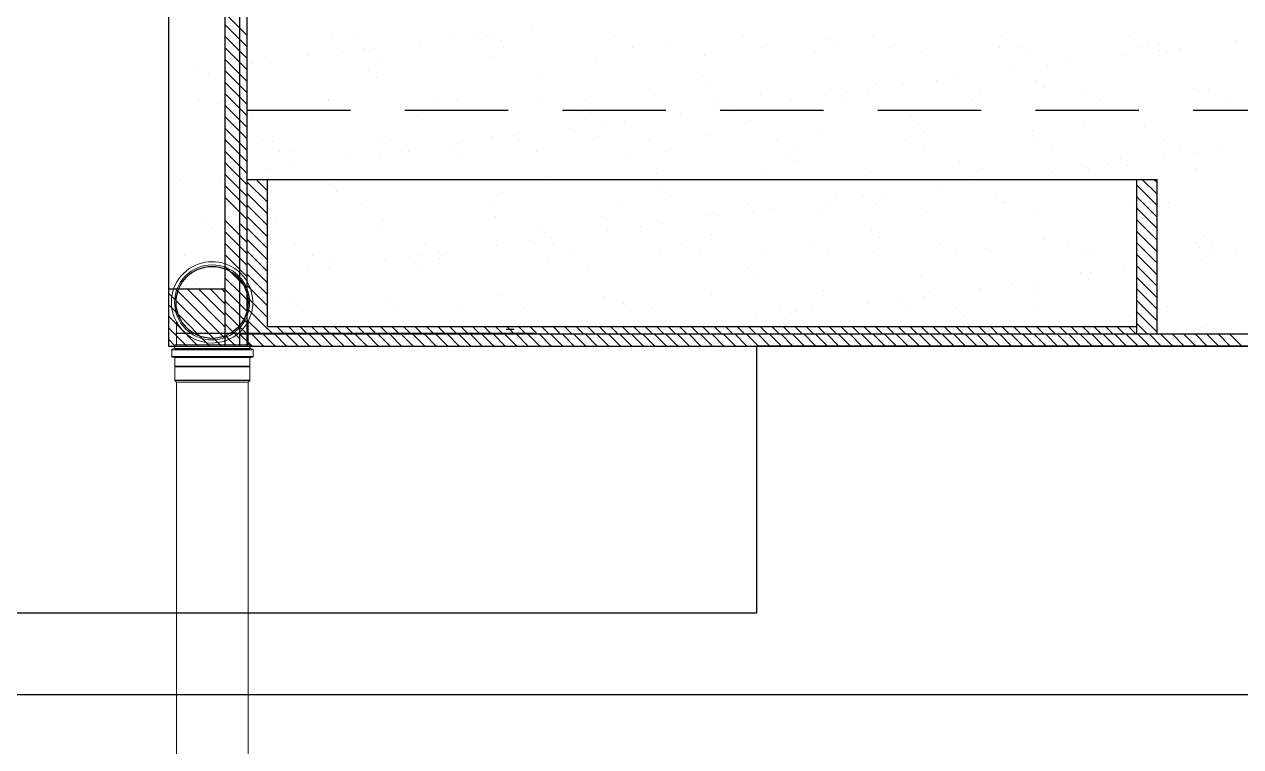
# Model space of a CAD drawing. Header units: millimetres. Extents: x 1573 to 2177, y 1587 to 1932.
# Drawn here: x 1895.677 to 1897.918, y 1898.021 to 1899.352 of the extents above; entities that cross this region are included whole.
import ezdxf

# ---------------------------------------------------------------- set-up
doc = ezdxf.new("R2010")
doc.units = ezdxf.units.MM
doc.header["$LTSCALE"] = 0.03
doc.linetypes.add('HIDDEN', pattern=[9.525, 6.35, -3.175])
doc.layers.add('-HIDRO', color=8, linetype='Continuous')
doc.layers.add('Tinterno', color=9, linetype='Continuous')
doc.layers.add('TigreCad', color=2, linetype='Continuous', lineweight=13)

# ---------------------------------------------------------------- blocks, each defined once
blk = doc.blocks.new('j9n100s')
at = {"layer": 'TigreCad'}
for p, q in [((27.3, 50.8), (60, 50.8)), ((27.3, -50.8), (60, -50.8))]:
    blk.add_line(p, q, dxfattribs=at)
blk.add_circle((0, 0), 53.2, dxfattribs=at)
for start, end in [(61.785, 298.215), (298.215, 61.785)]:
    blk.add_arc((0, 0), 57.7, start, end, dxfattribs=at)
at = {"layer": 'Tinterno'}
blk.add_line((60, -50.8), (60, 50.8), dxfattribs=at)
blk.add_circle((0, 0), 51, dxfattribs=at)
blk = doc.blocks.new('11031030p')
at = {"layer": 'TigreCad'}
for p, q in [((0, -53.3), (0, 53.2)), ((0, 53.2), (4.4, 53.2)), ((6.2, 56.9), (5.4, 54)), ((7.2, 57.6), (16.6, 57.6)), ((7.2, -56.7), (7.2, 56.6)), ((16.6, -56.7), (16.6, 56.6)), ((17.6, 56.7), (17.8, 54.2)), ((18.8, 53.2), (30.9, 53.2)), ((30.9, 53.2), (31.2, 53)), ((50.9, 53), (31.2, 53)), ((50.9, 53), (53.1, 50.8)), ((53.1, -50.8), (53.1, 50.8)), ((50.9, -53), (53.1, -50.8)), ((0, -53.3), (4.4, -53.3)), ((6.2, -56.9), (5.4, -54)), ((7.2, -57.7), (16.6, -57.7)), ((17.6, -56.7), (17.8, -54.2)), ((18.8, -53.3), (30.9, -53.3)), ((30.9, -53.3), (31.2, -53)), ((31.2, -53), (50.9, -53))]:
    blk.add_line(p, q, dxfattribs=at)
for centre, start, end in [((4.4, 54.2), 270, 345), ((7.2, 56.6), 90, 165), ((16.6, 56.6), 5, 90), ((18.8, 54.2), 185, 270), ((4.4, -54.2), 15, 90), ((7.2, -56.7), 195, 270), ((16.6, -56.7), 270, 355), ((18.8, -54.2), 90, 175)]:
    blk.add_arc(centre, 1, start, end, dxfattribs=at)
at = {"layer": 'Tinterno'}
for p, q in [((5.2, -53.3), (5.2, 53.2)), ((17.9, -53.3), (17.9, 53.2)), ((30.9, 53.2), (30.9, -53.3)), ((31.2, 53), (31.2, -53)), ((50.9, 53), (50.9, -53))]:
    blk.add_line(p, q, dxfattribs=at)

msp = doc.modelspace()

# ---------------------------------------------------------------- linework, layer by layer
at = {"layer": '-HIDRO'}
for p, q in [((1896.0471, 1898.7587), (1896.0471, 1902.3576)), ((1896.0741, 1898.7587), (1896.0741, 1902.3576)), ((1896.0876, 1898.7587), (1896.0876, 1902.3576)), ((1895.9422, 1900.1428), (1895.9422, 1898.7587)), ((1896.0741, 1899.345), (1896.0471, 1899.372)), ((1896.0741, 1899.3238), (1896.0471, 1899.3508)), ((1896.0876, 1899.3315), (1896.0741, 1899.345)), ((1896.6107, 1899.3477), (1896.6107, 1899.3477)), ((1896.0741, 1899.3026), (1896.0471, 1899.3296)), ((1896.0533, 1899.3279), (1896.0533, 1899.3279)), ((1896.0876, 1899.3103), (1896.0741, 1899.3238)), ((1896.2455, 1899.3275), (1896.2455, 1899.3275)), ((1896.2906, 1899.3283), (1896.2906, 1899.3283)), ((1896.4675, 1899.3288), (1896.4675, 1899.3288)), ((1896.5072, 1899.334), (1896.5072, 1899.334)), ((1896.5278, 1899.3287), (1896.5278, 1899.3287)), ((1896.5407, 1899.3336), (1896.5407, 1899.3336)), ((1896.765, 1899.3292), (1896.765, 1899.3292)), ((1897.0022, 1899.3296), (1897.0022, 1899.3296)), ((1897.1549, 1899.3242), (1897.1549, 1899.3242)), ((1897.2394, 1899.33), (1897.2394, 1899.33)), ((1897.4767, 1899.3305), (1897.4767, 1899.3305)), ((1897.7139, 1899.3309), (1897.7139, 1899.3309)), ((1896.0741, 1899.2814), (1896.0471, 1899.3084)), ((1896.0876, 1899.2891), (1896.0741, 1899.3026)), ((1896.0855, 1899.3074), (1896.0855, 1899.3074)), ((1896.2625, 1899.3018), (1896.2625, 1899.3018)), ((1896.3021, 1899.307), (1896.3021, 1899.307)), ((1896.3227, 1899.3078), (1896.3227, 1899.3078)), ((1896.4056, 1899.3207), (1896.4056, 1899.3207)), ((1896.5548, 1899.3207), (1896.5548, 1899.3207)), ((1896.5599, 1899.3083), (1896.5599, 1899.3083)), ((1896.7971, 1899.3087), (1896.7971, 1899.3087)), ((1896.8596, 1899.3181), (1896.8596, 1899.3181)), ((1897.0343, 1899.3091), (1897.0343, 1899.3091)), ((1897.1353, 1899.301), (1897.1353, 1899.301)), ((1897.1689, 1899.3114), (1897.1689, 1899.3114)), ((1897.2716, 1899.3096), (1897.2716, 1899.3096)), ((1897.4737, 1899.3087), (1897.4737, 1899.3087)), ((1897.5088, 1899.31), (1897.5088, 1899.31)), ((1897.5295, 1899.3026), (1897.5295, 1899.3026)), ((1897.7353, 1899.31), (1897.7353, 1899.31)), ((1897.746, 1899.3104), (1897.746, 1899.3104)), ((1897.7681, 1899.3028), (1897.7681, 1899.3028)), ((1897.769, 1899.3149), (1897.769, 1899.3149)), ((1897.783, 1899.302), (1897.783, 1899.302)), ((1897.8077, 1899.308), (1897.8077, 1899.308)), ((1897.9112, 1899.3216), (1897.9112, 1899.3216)), ((1896.0741, 1899.2602), (1896.0471, 1899.2872)), ((1896.0876, 1899.2679), (1896.0741, 1899.2814)), ((1896.0971, 1899.28), (1896.0971, 1899.28)), ((1896.1301, 1899.282), (1896.1301, 1899.282)), ((1896.2006, 1899.2937), (1896.2006, 1899.2937)), ((1896.3295, 1899.2845), (1896.3295, 1899.2845)), ((1896.5353, 1899.2919), (1896.5353, 1899.2919)), ((1896.7301, 1899.291), (1896.7301, 1899.291)), ((1896.9295, 1899.2935), (1896.9295, 1899.2935)), ((1897.3301, 1899.3), (1897.3301, 1899.3)), ((1897.6027, 1899.281), (1897.6027, 1899.281)), ((1897.7061, 1899.2946), (1897.7061, 1899.2946)), ((1895.9955, 1899.2667), (1895.9955, 1899.2667)), ((1896.0165, 1899.2606), (1896.0165, 1899.2606)), ((1896.0741, 1899.239), (1896.0471, 1899.266)), ((1896.0574, 1899.2748), (1896.0574, 1899.2748)), ((1896.0876, 1899.2467), (1896.0741, 1899.2602)), ((1896.3117, 1899.2667), (1896.3117, 1899.2667)), ((1896.9259, 1899.2574), (1896.9259, 1899.2574)), ((1897.5011, 1899.2677), (1897.5011, 1899.2677)), ((1897.563, 1899.2758), (1897.563, 1899.2758)), ((1896.0741, 1899.2178), (1896.0471, 1899.2448)), ((1896.0876, 1899.2255), (1896.0741, 1899.239)), ((1896.3258, 1899.2539), (1896.3258, 1899.2539)), ((1896.6306, 1899.2512), (1896.6306, 1899.2512)), ((1896.9399, 1899.2445), (1896.9399, 1899.2445)), ((1897.2447, 1899.2419), (1897.2447, 1899.2419)), ((1897.296, 1899.2407), (1897.296, 1899.2407)), ((1897.358, 1899.2488), (1897.358, 1899.2488)), ((1897.3976, 1899.254), (1897.3976, 1899.254)), ((1897.54, 1899.248), (1897.54, 1899.248)), ((1897.554, 1899.2352), (1897.554, 1899.2352)), ((1897.8319, 1899.2337), (1897.8319, 1899.2337)), ((1895.9992, 1899.2108), (1895.9992, 1899.2108)), ((1896.0741, 1899.1966), (1896.0471, 1899.2236)), ((1896.0876, 1899.2043), (1896.0741, 1899.2178)), ((1896.2364, 1899.2112), (1896.2364, 1899.2112)), ((1896.2377, 1899.214), (1896.2377, 1899.214)), ((1896.4325, 1899.2131), (1896.4325, 1899.2131)), ((1896.4737, 1899.2117), (1896.4737, 1899.2117)), ((1896.6319, 1899.2156), (1896.6319, 1899.2156)), ((1896.7109, 1899.2121), (1896.7109, 1899.2121)), ((1896.8377, 1899.2231), (1896.8377, 1899.2231)), ((1896.9481, 1899.2125), (1896.9481, 1899.2125)), ((1897.0325, 1899.2221), (1897.0325, 1899.2221)), ((1897.091, 1899.2137), (1897.091, 1899.2137)), ((1897.1529, 1899.2218), (1897.1529, 1899.2218)), ((1897.1853, 1899.2129), (1897.1853, 1899.2129)), ((1897.1926, 1899.227), (1897.1926, 1899.227)), ((1897.2319, 1899.2247), (1897.2319, 1899.2247)), ((1897.4226, 1899.2134), (1897.4226, 1899.2134)), ((1897.4377, 1899.2321), (1897.4377, 1899.2321)), ((1897.6325, 1899.2311), (1897.6325, 1899.2311)), ((1897.6598, 1899.2138), (1897.6598, 1899.2138)), ((1897.8588, 1899.2325), (1897.8588, 1899.2325)), ((1897.897, 1899.2142), (1897.897, 1899.2142)), ((1896.0319, 1899.2066), (1896.0319, 1899.2066)), ((1896.0741, 1899.1754), (1896.0471, 1899.2024)), ((1896.0876, 1899.1831), (1896.0741, 1899.1966)), ((1896.0827, 1899.1999), (1896.0827, 1899.1999)), ((1896.6969, 1899.1905), (1896.6969, 1899.1905)), ((1896.9479, 1899.1948), (1896.9479, 1899.1948)), ((1896.9875, 1899.2), (1896.9875, 1899.2)), ((1896.0741, 1899.1542), (1896.0471, 1899.1812)), ((1896.0876, 1899.1619), (1896.0741, 1899.1754)), ((1896.0968, 1899.187), (1896.0968, 1899.187)), ((1896.4016, 1899.1844), (1896.4016, 1899.1844)), ((1896.7109, 1899.1776), (1896.7109, 1899.1776)), ((1896.7428, 1899.1678), (1896.7428, 1899.1678)), ((1896.7825, 1899.173), (1896.7825, 1899.173)), ((1896.8859, 1899.1867), (1896.8859, 1899.1867)), ((1897.0157, 1899.175), (1897.0157, 1899.175)), ((1897.311, 1899.1812), (1897.311, 1899.1812)), ((1897.325, 1899.1683), (1897.325, 1899.1683)), ((1896.0741, 1899.133), (1896.0471, 1899.16)), ((1896.0876, 1899.1407), (1896.0741, 1899.1542)), ((1896.5401, 1899.1452), (1896.5401, 1899.1452)), ((1896.5774, 1899.1461), (1896.5774, 1899.1461)), ((1896.6809, 1899.1597), (1896.6809, 1899.1597)), ((1896.7349, 1899.1442), (1896.7349, 1899.1442)), ((1896.9343, 1899.1468), (1896.9343, 1899.1468)), ((1897.1401, 1899.1542), (1897.1401, 1899.1542)), ((1897.3349, 1899.1532), (1897.3349, 1899.1532)), ((1897.5343, 1899.1558), (1897.5343, 1899.1558)), ((1897.6298, 1899.1657), (1897.6298, 1899.1657)), ((1897.7401, 1899.1632), (1897.7401, 1899.1632)), ((1896.0741, 1899.1118), (1896.0471, 1899.1388)), ((1896.0876, 1899.1195), (1896.0741, 1899.133)), ((1896.1149, 1899.1371), (1896.1149, 1899.1371)), ((1896.1349, 1899.1352), (1896.1349, 1899.1352)), ((1896.3343, 1899.1377), (1896.3343, 1899.1377)), ((1896.3521, 1899.1376), (1896.3521, 1899.1376)), ((1896.4679, 1899.1237), (1896.4679, 1899.1237)), ((1896.4758, 1899.1327), (1896.4758, 1899.1327)), ((1896.5378, 1899.1408), (1896.5378, 1899.1408)), ((1896.5893, 1899.138), (1896.5893, 1899.138)), ((1896.8265, 1899.1384), (1896.8265, 1899.1384)), ((1897.0637, 1899.1388), (1897.0637, 1899.1388)), ((1897.301, 1899.1393), (1897.301, 1899.1393)), ((1897.5382, 1899.1397), (1897.5382, 1899.1397)), ((1897.7754, 1899.1401), (1897.7754, 1899.1401)), ((1896.0741, 1899.0906), (1896.0471, 1899.1176)), ((1896.0876, 1899.0983), (1896.0741, 1899.1118)), ((1896.147, 1899.1167), (1896.147, 1899.1167)), ((1896.1726, 1899.1175), (1896.1726, 1899.1175)), ((1896.2708, 1899.1057), (1896.2708, 1899.1057)), ((1896.3327, 1899.1138), (1896.3327, 1899.1138)), ((1896.3724, 1899.1191), (1896.3724, 1899.1191)), ((1896.3842, 1899.1171), (1896.3842, 1899.1171)), ((1896.4819, 1899.1108), (1896.4819, 1899.1108)), ((1896.6214, 1899.1175), (1896.6214, 1899.1175)), ((1896.7867, 1899.1082), (1896.7867, 1899.1082)), ((1896.8586, 1899.118), (1896.8586, 1899.118)), ((1897.082, 1899.1143), (1897.082, 1899.1143)), ((1897.0959, 1899.1184), (1897.0959, 1899.1184)), ((1897.096, 1899.1014), (1897.096, 1899.1014)), ((1897.3331, 1899.1188), (1897.3331, 1899.1188)), ((1897.4008, 1899.0988), (1897.4008, 1899.0988)), ((1897.5703, 1899.1192), (1897.5703, 1899.1192)), ((1897.6961, 1899.1049), (1897.6961, 1899.1049)), ((1897.7764, 1899.1067), (1897.7764, 1899.1067)), ((1897.8075, 1899.1197), (1897.8075, 1899.1197)), ((1897.8383, 1899.1148), (1897.8383, 1899.1148)), ((1897.8779, 1899.12), (1897.8779, 1899.12)), ((1896.0741, 1899.0694), (1896.0471, 1899.0963)), ((1896.0657, 1899.0787), (1896.0657, 1899.0787)), ((1896.0876, 1899.0771), (1896.0741, 1899.0906)), ((1896.1277, 1899.0868), (1896.1277, 1899.0868)), ((1896.1673, 1899.0921), (1896.1673, 1899.0921)), ((1896.8425, 1899.0763), (1896.8425, 1899.0763)), ((1897.2367, 1899.0779), (1897.2367, 1899.0779)), ((1897.4425, 1899.0853), (1897.4425, 1899.0853)), ((1897.5713, 1899.0797), (1897.5713, 1899.0797)), ((1897.6332, 1899.0878), (1897.6332, 1899.0878)), ((1897.6373, 1899.0844), (1897.6373, 1899.0844)), ((1897.6729, 1899.093), (1897.6729, 1899.093)), ((1897.7102, 1899.0921), (1897.7102, 1899.0921)), ((1897.8367, 1899.0869), (1897.8367, 1899.0869)), ((1895.9623, 1899.0651), (1895.9623, 1899.0651)), ((1896.0367, 1899.0598), (1896.0367, 1899.0598)), ((1896.0741, 1899.0481), (1896.0471, 1899.0751)), ((1896.0741, 1899.0269), (1896.0471, 1899.0539)), ((1896.0876, 1899.0559), (1896.0741, 1899.0694)), ((1896.0876, 1899.0661), (1897.7641, 1899.0661)), ((1896.1251, 1899.0238), (1896.0876, 1899.0612)), ((1896.1251, 1899.045), (1896.1039, 1899.0661)), ((1896.1251, 1898.7947), (1896.1251, 1899.0661)), ((1896.2389, 1899.0568), (1896.2389, 1899.0568)), ((1896.2425, 1899.0673), (1896.2425, 1899.0673)), ((1896.4373, 1899.0663), (1896.4373, 1899.0663)), ((1896.6367, 1899.0689), (1896.6367, 1899.0689)), ((1897.0373, 1899.0753), (1897.0373, 1899.0753)), ((1897.4282, 1899.0608), (1897.4282, 1899.0608)), ((1897.4678, 1899.066), (1897.4678, 1899.066)), ((1897.7266, 1898.7812), (1897.7266, 1899.0661)), ((1897.7641, 1899.0177), (1897.7266, 1899.0552)), ((1897.7641, 1899.0389), (1897.7368, 1899.0661)), ((1897.7641, 1899.0601), (1897.758, 1899.0661)), ((1897.7641, 1898.7812), (1897.7641, 1899.0661)), ((1895.9436, 1899.0507), (1895.9436, 1899.0507)), ((1896.0741, 1899.0057), (1896.0471, 1899.0327)), ((1896.0876, 1899.0347), (1896.0741, 1899.0481)), ((1896.1251, 1899.0025), (1896.0876, 1899.04)), ((1896.2529, 1899.0439), (1896.2529, 1899.0439)), ((1896.5577, 1899.0413), (1896.5577, 1899.0413)), ((1896.853, 1899.0474), (1896.853, 1899.0474)), ((1896.867, 1899.0346), (1896.867, 1899.0346)), ((1897.1719, 1899.032), (1897.1719, 1899.032)), ((1897.2231, 1899.0338), (1897.2231, 1899.0338)), ((1897.2628, 1899.0391), (1897.2628, 1899.0391)), ((1897.3663, 1899.0527), (1897.3663, 1899.0527)), ((1897.4671, 1899.0381), (1897.4671, 1899.0381)), ((1897.7641, 1898.9965), (1897.7266, 1899.034)), ((1896.0607, 1899.02), (1896.0607, 1899.02)), ((1896.0876, 1899.0134), (1896.0741, 1899.0269)), ((1896.1251, 1898.9813), (1896.0876, 1899.0188)), ((1896.298, 1899.0205), (1896.298, 1899.0205)), ((1896.5352, 1899.0209), (1896.5352, 1899.0209)), ((1896.7724, 1899.0213), (1896.7724, 1899.0213)), ((1897.0096, 1899.0218), (1897.0096, 1899.0218)), ((1897.0577, 1899.0121), (1897.0577, 1899.0121)), ((1897.1612, 1899.0257), (1897.1612, 1899.0257)), ((1897.2468, 1899.0222), (1897.2468, 1899.0222)), ((1897.4812, 1899.0252), (1897.4812, 1899.0252)), ((1897.4841, 1899.0226), (1897.4841, 1899.0226)), ((1897.5391, 1899.009), (1897.5391, 1899.009)), ((1897.7213, 1899.0231), (1897.7213, 1899.0231)), ((1897.7641, 1898.9753), (1897.7266, 1899.0127)), ((1897.7449, 1899.0164), (1897.7449, 1899.0164)), ((1897.786, 1899.0226), (1897.786, 1899.0226)), ((1895.9449, 1898.9894), (1895.9449, 1898.9894)), ((1896.0099, 1898.9899), (1896.0099, 1898.9899)), ((1896.0741, 1898.9633), (1896.0471, 1898.9903)), ((1896.0876, 1898.9922), (1896.0741, 1899.0057)), ((1896.1251, 1898.9601), (1896.0876, 1898.9976)), ((1896.1397, 1898.9884), (1896.1397, 1898.9884)), ((1896.3391, 1898.991), (1896.3391, 1898.991)), ((1896.5449, 1898.9984), (1896.5449, 1898.9984)), ((1896.7397, 1898.9974), (1896.7397, 1898.9974)), ((1896.9391, 1899), (1896.9391, 1899)), ((1896.9562, 1898.9987), (1896.9562, 1898.9987)), ((1897.0181, 1899.0068), (1897.0181, 1899.0068)), ((1897.1449, 1899.0074), (1897.1449, 1899.0074)), ((1897.3397, 1899.0065), (1897.3397, 1899.0065)), ((1897.7641, 1898.9541), (1897.7266, 1898.9915)), ((1896.0239, 1898.9771), (1896.0239, 1898.9771)), ((1896.0741, 1898.9421), (1896.0471, 1898.9691)), ((1896.0876, 1898.971), (1896.0741, 1898.9845)), ((1896.1251, 1898.9389), (1896.0876, 1898.9764)), ((1896.3287, 1898.9745), (1896.3287, 1898.9745)), ((1896.624, 1898.9806), (1896.624, 1898.9806)), ((1896.638, 1898.9677), (1896.638, 1898.9677)), ((1896.7511, 1898.9717), (1896.7511, 1898.9717)), ((1896.813, 1898.9798), (1896.813, 1898.9798)), ((1896.8527, 1898.9851), (1896.8527, 1898.9851)), ((1896.9429, 1898.9651), (1896.9429, 1898.9651)), ((1897.2381, 1898.9712), (1897.2381, 1898.9712)), ((1897.7641, 1898.9328), (1897.7266, 1898.9703)), ((1896.0741, 1898.9209), (1896.0471, 1898.9479)), ((1896.0876, 1898.9498), (1896.0741, 1898.9633)), ((1896.0876, 1898.9286), (1896.0741, 1898.9421)), ((1896.1251, 1898.9177), (1896.0876, 1898.9552)), ((1896.1764, 1898.9464), (1896.1764, 1898.9464)), ((1896.4136, 1898.9468), (1896.4136, 1898.9468)), ((1896.5461, 1898.9447), (1896.5461, 1898.9447)), ((1896.608, 1898.9528), (1896.608, 1898.9528)), ((1896.6477, 1898.9581), (1896.6477, 1898.9581)), ((1896.6508, 1898.9472), (1896.6508, 1898.9472)), ((1896.888, 1898.9477), (1896.888, 1898.9477)), ((1897.1253, 1898.9481), (1897.1253, 1898.9481)), ((1897.2522, 1898.9584), (1897.2522, 1898.9584)), ((1897.3625, 1898.9485), (1897.3625, 1898.9485)), ((1897.557, 1898.9557), (1897.557, 1898.9557)), ((1897.5997, 1898.949), (1897.5997, 1898.949)), ((1897.7641, 1898.9116), (1897.7266, 1898.9491)), ((1897.8369, 1898.9494), (1897.8369, 1898.9494)), ((1897.8522, 1898.9619), (1897.8522, 1898.9619)), ((1897.8663, 1898.949), (1897.8663, 1898.949)), ((1895.9713, 1898.9255), (1895.9713, 1898.9255)), ((1896.0741, 1898.8997), (1896.0471, 1898.9267)), ((1896.0876, 1898.9074), (1896.0741, 1898.9209)), ((1896.1251, 1898.8965), (1896.0876, 1898.934)), ((1896.2085, 1898.9259), (1896.2085, 1898.9259)), ((1896.2473, 1898.9205), (1896.2473, 1898.9205)), ((1896.403, 1898.9259), (1896.403, 1898.9259)), ((1896.4421, 1898.9195), (1896.4421, 1898.9195)), ((1896.4426, 1898.9311), (1896.4426, 1898.9311)), ((1896.4457, 1898.9263), (1896.4457, 1898.9263)), ((1896.6415, 1898.9221), (1896.6415, 1898.9221)), ((1896.6829, 1898.9268), (1896.6829, 1898.9268)), ((1896.8473, 1898.9295), (1896.8473, 1898.9295)), ((1896.9202, 1898.9272), (1896.9202, 1898.9272)), ((1897.0421, 1898.9286), (1897.0421, 1898.9286)), ((1897.1574, 1898.9276), (1897.1574, 1898.9276)), ((1897.2415, 1898.9311), (1897.2415, 1898.9311)), ((1897.3946, 1898.9281), (1897.3946, 1898.9281)), ((1897.4473, 1898.9385), (1897.4473, 1898.9385)), ((1897.6318, 1898.9285), (1897.6318, 1898.9285)), ((1897.6421, 1898.9376), (1897.6421, 1898.9376)), ((1897.7641, 1898.8904), (1897.7266, 1898.9279)), ((1897.8415, 1898.9401), (1897.8415, 1898.9401)), ((1897.8691, 1898.9289), (1897.8691, 1898.9289)), ((1897.9085, 1898.9268), (1897.9085, 1898.9268)), ((1896.0415, 1898.9131), (1896.0415, 1898.9131)), ((1896.0741, 1898.8785), (1896.0471, 1898.9055)), ((1896.0876, 1898.8862), (1896.0741, 1898.8997)), ((1896.1251, 1898.8753), (1896.0876, 1898.9128)), ((1896.0997, 1898.9076), (1896.0997, 1898.9076)), ((1896.1979, 1898.8989), (1896.1979, 1898.8989)), ((1896.2376, 1898.9041), (1896.2376, 1898.9041)), ((1896.341, 1898.9177), (1896.341, 1898.9177)), ((1896.395, 1898.9137), (1896.395, 1898.9137)), ((1896.409, 1898.9009), (1896.409, 1898.9009)), ((1896.7139, 1898.8982), (1896.7139, 1898.8982)), ((1897.0091, 1898.9044), (1897.0091, 1898.9044)), ((1897.7035, 1898.8998), (1897.7035, 1898.8998)), ((1897.7641, 1898.8692), (1897.7266, 1898.9067)), ((1897.7431, 1898.9051), (1897.7431, 1898.9051)), ((1897.8466, 1898.9187), (1897.8466, 1898.9187)), ((1896.0325, 1898.8771), (1896.0325, 1898.8771)), ((1896.0741, 1898.8573), (1896.0471, 1898.8843)), ((1896.0876, 1898.865), (1896.0741, 1898.8785)), ((1896.1251, 1898.8541), (1896.0876, 1898.8916)), ((1896.136, 1898.8907), (1896.136, 1898.8907)), ((1897.0232, 1898.8915), (1897.0232, 1898.8915)), ((1897.328, 1898.8889), (1897.328, 1898.8889)), ((1897.5381, 1898.8781), (1897.5381, 1898.8781)), ((1897.6233, 1898.895), (1897.6233, 1898.895)), ((1897.6373, 1898.8822), (1897.6373, 1898.8822)), ((1897.6415, 1898.8917), (1897.6415, 1898.8917)), ((1897.7641, 1898.848), (1897.7266, 1898.8855)), ((1896.0471, 1898.8637), (1895.9422, 1898.8637)), ((1895.9929, 1898.8719), (1895.9929, 1898.8719)), ((1896.0741, 1898.8361), (1896.0471, 1898.8631)), ((1896.0876, 1898.8438), (1896.0741, 1898.8573)), ((1896.1251, 1898.8329), (1896.0876, 1898.8704)), ((1896.9439, 1898.8532), (1896.9439, 1898.8532)), ((1897.1497, 1898.8606), (1897.1497, 1898.8606)), ((1897.3445, 1898.8597), (1897.3445, 1898.8597)), ((1897.4365, 1898.8647), (1897.4365, 1898.8647)), ((1897.4984, 1898.8728), (1897.4984, 1898.8728)), ((1897.5439, 1898.8622), (1897.5439, 1898.8622)), ((1897.7641, 1898.8268), (1897.7266, 1898.8643)), ((1897.7497, 1898.8696), (1897.7497, 1898.8696)), ((1895.9497, 1898.8426), (1895.9497, 1898.8426)), ((1896.0741, 1898.8149), (1896.0471, 1898.8419)), ((1896.0876, 1898.8226), (1896.0741, 1898.8361)), ((1896.1251, 1898.8117), (1896.0876, 1898.8492)), ((1896.1445, 1898.8416), (1896.1445, 1898.8416)), ((1896.166, 1898.8469), (1896.166, 1898.8469)), ((1896.1801, 1898.834), (1896.1801, 1898.834)), ((1896.3439, 1898.8442), (1896.3439, 1898.8442)), ((1896.3595, 1898.8297), (1896.3595, 1898.8297)), ((1896.4849, 1898.8314), (1896.4849, 1898.8314)), ((1896.5497, 1898.8516), (1896.5497, 1898.8516)), ((1896.5967, 1898.8302), (1896.5967, 1898.8302)), ((1896.7445, 1898.8507), (1896.7445, 1898.8507)), ((1896.7801, 1898.8375), (1896.7801, 1898.8375)), ((1896.8339, 1898.8306), (1896.8339, 1898.8306)), ((1897.0711, 1898.831), (1897.0711, 1898.831)), ((1897.2314, 1898.8377), (1897.2314, 1898.8377)), ((1897.2934, 1898.8458), (1897.2934, 1898.8458)), ((1897.3084, 1898.8314), (1897.3084, 1898.8314)), ((1897.333, 1898.8511), (1897.333, 1898.8511)), ((1897.5456, 1898.8319), (1897.5456, 1898.8319)), ((1897.7641, 1898.8056), (1897.7266, 1898.8431)), ((1897.7828, 1898.8323), (1897.7828, 1898.8323)), ((1896.0741, 1898.7937), (1896.0471, 1898.8207)), ((1896.0876, 1898.8014), (1896.0741, 1898.8149)), ((1896.1251, 1898.7905), (1896.0876, 1898.828)), ((1896.1223, 1898.8293), (1896.1223, 1898.8293)), ((1896.7942, 1898.8247), (1896.7942, 1898.8247)), ((1897.0264, 1898.8107), (1897.0264, 1898.8107)), ((1897.0883, 1898.8189), (1897.0883, 1898.8189)), ((1897.099, 1898.822), (1897.099, 1898.822)), ((1897.128, 1898.8241), (1897.128, 1898.8241)), ((1897.3943, 1898.8282), (1897.3943, 1898.8282)), ((1897.4083, 1898.8153), (1897.4083, 1898.8153)), ((1897.7131, 1898.8127), (1897.7131, 1898.8127)), ((1897.7641, 1898.7844), (1897.7266, 1898.8219)), ((1896.0741, 1898.7725), (1896.0471, 1898.7995)), ((1896.0866, 1898.7812), (1896.0741, 1898.7937)), ((1896.1132, 1898.7812), (1896.0876, 1898.8068)), ((1896.092, 1898.7812), (1896.0876, 1898.7856)), ((1896.1344, 1898.7812), (1896.1246, 1898.791)), ((1896.1251, 1898.7947), (1897.7266, 1898.7947)), ((1896.1556, 1898.7812), (1896.1421, 1898.7947)), ((1896.1768, 1898.7812), (1896.1633, 1898.7947)), ((1896.198, 1898.7812), (1896.1845, 1898.7947)), ((1896.2192, 1898.7812), (1896.2057, 1898.7947)), ((1896.2404, 1898.7812), (1896.2269, 1898.7947)), ((1896.2616, 1898.7812), (1896.2481, 1898.7947)), ((1896.2828, 1898.7812), (1896.2693, 1898.7947)), ((1896.304, 1898.7812), (1896.2905, 1898.7947)), ((1896.3252, 1898.7812), (1896.3117, 1898.7947)), ((1896.3464, 1898.7812), (1896.3329, 1898.7947)), ((1896.3676, 1898.7812), (1896.3541, 1898.7947)), ((1896.3888, 1898.7812), (1896.3753, 1898.7947)), ((1896.41, 1898.7812), (1896.3966, 1898.7947)), ((1896.4313, 1898.7812), (1896.4178, 1898.7947)), ((1896.4525, 1898.7812), (1896.439, 1898.7947)), ((1896.4737, 1898.7812), (1896.4602, 1898.7947)), ((1896.4949, 1898.7812), (1896.4814, 1898.7947)), ((1896.5161, 1898.7812), (1896.5026, 1898.7947)), ((1896.5373, 1898.7812), (1896.5238, 1898.7947)), ((1896.5585, 1898.7812), (1896.545, 1898.7947)), ((1896.5797, 1898.7812), (1896.5662, 1898.7947)), ((1896.6009, 1898.7812), (1896.5874, 1898.7947)), ((1896.6221, 1898.7812), (1896.6086, 1898.7947)), ((1896.6433, 1898.7812), (1896.6298, 1898.7947)), ((1896.6645, 1898.7812), (1896.651, 1898.7947)), ((1896.6857, 1898.7812), (1896.6722, 1898.7947)), ((1896.7069, 1898.7812), (1896.6934, 1898.7947)), ((1896.7281, 1898.7812), (1896.7147, 1898.7947)), ((1896.7494, 1898.7812), (1896.7359, 1898.7947)), ((1896.7706, 1898.7812), (1896.7571, 1898.7947)), ((1896.7918, 1898.7812), (1896.7783, 1898.7947)), ((1896.813, 1898.7812), (1896.7995, 1898.7947)), ((1896.8342, 1898.7812), (1896.8207, 1898.7947)), ((1896.8554, 1898.7812), (1896.8419, 1898.7947)), ((1896.8766, 1898.7812), (1896.8631, 1898.7947)), ((1896.8833, 1898.7919), (1896.8833, 1898.7919)), ((1896.8978, 1898.7812), (1896.8843, 1898.7947)), ((1896.919, 1898.7812), (1896.9055, 1898.7947)), ((1896.9229, 1898.7971), (1896.9229, 1898.7971)), ((1896.9402, 1898.7812), (1896.9267, 1898.7947)), ((1896.9614, 1898.7812), (1896.9479, 1898.7947)), ((1896.9826, 1898.7812), (1896.9691, 1898.7947)), ((1897.0038, 1898.7812), (1896.9903, 1898.7947)), ((1897.025, 1898.7812), (1897.0115, 1898.7947)), ((1897.0462, 1898.7812), (1897.0327, 1898.7947)), ((1897.0675, 1898.7812), (1897.054, 1898.7947)), ((1897.0887, 1898.7812), (1897.0752, 1898.7947)), ((1897.1099, 1898.7812), (1897.0964, 1898.7947)), ((1897.1311, 1898.7812), (1897.1176, 1898.7947)), ((1897.1523, 1898.7812), (1897.1388, 1898.7947)), ((1897.1735, 1898.7812), (1897.16, 1898.7947)), ((1897.1947, 1898.7812), (1897.1812, 1898.7947)), ((1897.2159, 1898.7812), (1897.2024, 1898.7947)), ((1897.2371, 1898.7812), (1897.2236, 1898.7947)), ((1897.2583, 1898.7812), (1897.2448, 1898.7947)), ((1897.2795, 1898.7812), (1897.266, 1898.7947)), ((1897.3007, 1898.7812), (1897.2872, 1898.7947)), ((1897.3219, 1898.7812), (1897.3084, 1898.7947)), ((1897.3431, 1898.7812), (1897.3296, 1898.7947)), ((1897.3643, 1898.7812), (1897.3508, 1898.7947)), ((1897.3855, 1898.7812), (1897.3721, 1898.7947)), ((1897.4068, 1898.7812), (1897.3933, 1898.7947)), ((1897.428, 1898.7812), (1897.4145, 1898.7947)), ((1897.4492, 1898.7812), (1897.4357, 1898.7947)), ((1897.4521, 1898.7917), (1897.4521, 1898.7917)), ((1897.4704, 1898.7812), (1897.4569, 1898.7947)), ((1897.4916, 1898.7812), (1897.4781, 1898.7947)), ((1897.5128, 1898.7812), (1897.4993, 1898.7947)), ((1897.534, 1898.7812), (1897.5205, 1898.7947)), ((1897.5552, 1898.7812), (1897.5417, 1898.7947)), ((1897.5764, 1898.7812), (1897.5629, 1898.7947)), ((1897.5976, 1898.7812), (1897.5841, 1898.7947)), ((1897.6188, 1898.7812), (1897.6053, 1898.7947)), ((1897.64, 1898.7812), (1897.6265, 1898.7947)), ((1897.6469, 1898.7908), (1897.6469, 1898.7908)), ((1897.6612, 1898.7812), (1897.6477, 1898.7947)), ((1897.6824, 1898.7812), (1897.6689, 1898.7947)), ((1897.7036, 1898.7812), (1897.6902, 1898.7947)), ((1897.7249, 1898.7812), (1897.7114, 1898.7947)), ((1897.7461, 1898.7812), (1897.7266, 1898.8007)), ((1897.7371, 1898.7902), (1897.7326, 1898.7947)), ((1897.8463, 1898.7934), (1897.8463, 1898.7934)), ((1895.9511, 1898.7671), (1895.9511, 1898.7671)), ((1896.0463, 1898.7663), (1896.0463, 1898.7663)), ((1896.0666, 1898.7587), (1896.0471, 1898.7782)), ((1896.074, 1898.7812), (1898.7913, 1898.7812)), ((1896.0965, 1898.7587), (1896.0741, 1898.7811)), ((1896.1177, 1898.7587), (1896.0952, 1898.7812)), ((1896.1389, 1898.7587), (1896.1164, 1898.7812)), ((1896.1601, 1898.7587), (1896.1376, 1898.7812)), ((1896.1813, 1898.7587), (1896.1588, 1898.7812)), ((1896.2025, 1898.7587), (1896.18, 1898.7812)), ((1896.2237, 1898.7587), (1896.2012, 1898.7812)), ((1896.2449, 1898.7587), (1896.2224, 1898.7812)), ((1896.2661, 1898.7587), (1896.2436, 1898.7812)), ((1896.2521, 1898.7737), (1896.2521, 1898.7737)), ((1896.2559, 1898.7645), (1896.2559, 1898.7645)), ((1896.2873, 1898.7587), (1896.2648, 1898.7812)), ((1896.3085, 1898.7587), (1896.286, 1898.7812)), ((1896.3297, 1898.7587), (1896.3072, 1898.7812)), ((1896.3509, 1898.7587), (1896.3284, 1898.7812)), ((1896.3721, 1898.7587), (1896.3496, 1898.7812)), ((1896.3933, 1898.7587), (1896.3708, 1898.7812)), ((1896.4145, 1898.7587), (1896.3921, 1898.7812)), ((1896.4358, 1898.7587), (1896.4133, 1898.7812)), ((1896.457, 1898.7587), (1896.4345, 1898.7812)), ((1896.4469, 1898.7728), (1896.4469, 1898.7728)), ((1896.4782, 1898.7587), (1896.4557, 1898.7812)), ((1896.4994, 1898.7587), (1896.4769, 1898.7812)), ((1896.5206, 1898.7587), (1896.4981, 1898.7812)), ((1896.5418, 1898.7587), (1896.5193, 1898.7812)), ((1896.563, 1898.7587), (1896.5405, 1898.7812)), ((1896.5511, 1898.7707), (1896.5511, 1898.7707)), ((1896.5842, 1898.7587), (1896.5617, 1898.7812)), ((1896.6054, 1898.7587), (1896.5829, 1898.7812)), ((1896.6266, 1898.7587), (1896.6041, 1898.7812)), ((1896.6478, 1898.7587), (1896.6253, 1898.7812)), ((1896.6463, 1898.7753), (1896.6463, 1898.7753)), ((1896.669, 1898.7587), (1896.6465, 1898.7812)), ((1896.6902, 1898.7587), (1896.6677, 1898.7812)), ((1896.6782, 1898.7649), (1896.6782, 1898.7649)), ((1896.7114, 1898.7587), (1896.6889, 1898.7812)), ((1896.7326, 1898.7587), (1896.7102, 1898.7812)), ((1896.7179, 1898.7701), (1896.7179, 1898.7701)), ((1896.7539, 1898.7587), (1896.7314, 1898.7812)), ((1896.7751, 1898.7587), (1896.7526, 1898.7812)), ((1896.7963, 1898.7587), (1896.7738, 1898.7812)), ((1896.8175, 1898.7587), (1896.795, 1898.7812)), ((1896.8387, 1898.7587), (1896.8162, 1898.7812)), ((1896.8214, 1898.7837), (1896.8214, 1898.7837)), ((1896.8599, 1898.7587), (1896.8374, 1898.7812)), ((1896.8521, 1898.7827), (1896.8521, 1898.7827)), ((1896.8811, 1898.7587), (1896.8586, 1898.7812)), ((1896.9023, 1898.7587), (1896.8798, 1898.7812)), ((1896.9235, 1898.7587), (1896.901, 1898.7812)), ((1896.9447, 1898.7587), (1896.9222, 1898.7812)), ((1896.9659, 1898.7587), (1896.9434, 1898.7812)), ((1896.9871, 1898.7587), (1896.9646, 1898.7812)), ((1897.0083, 1898.7587), (1896.9858, 1898.7812)), ((1897.0295, 1898.7587), (1897.007, 1898.7812)), ((1897.0507, 1898.7587), (1897.0283, 1898.7812)), ((1897.0469, 1898.7818), (1897.0469, 1898.7818)), ((1897.072, 1898.7587), (1897.0495, 1898.7812)), ((1897.0932, 1898.7587), (1897.0707, 1898.7812)), ((1897.1144, 1898.7587), (1897.0919, 1898.7812)), ((1897.1356, 1898.7587), (1897.1131, 1898.7812)), ((1897.1568, 1898.7587), (1897.1343, 1898.7812)), ((1897.178, 1898.7587), (1897.1555, 1898.7812)), ((1897.1992, 1898.7587), (1897.1767, 1898.7812)), ((1897.2204, 1898.7587), (1897.1979, 1898.7812)), ((1897.2416, 1898.7587), (1897.2191, 1898.7812)), ((1897.2628, 1898.7587), (1897.2403, 1898.7812)), ((1897.2463, 1898.7843), (1897.2463, 1898.7843)), ((1897.284, 1898.7587), (1897.2615, 1898.7812)), ((1897.3052, 1898.7587), (1897.2827, 1898.7812)), ((1897.3264, 1898.7587), (1897.3039, 1898.7812)), ((1897.3476, 1898.7587), (1897.3251, 1898.7812)), ((1897.3688, 1898.7587), (1897.3463, 1898.7812)), ((1897.39, 1898.7587), (1897.3676, 1898.7812)), ((1897.4113, 1898.7587), (1897.3888, 1898.7812)), ((1897.4325, 1898.7587), (1897.41, 1898.7812)), ((1897.4537, 1898.7587), (1897.4312, 1898.7812)), ((1897.4749, 1898.7587), (1897.4524, 1898.7812)), ((1897.4961, 1898.7587), (1897.4736, 1898.7812)), ((1897.5173, 1898.7587), (1897.4948, 1898.7812)), ((1897.5385, 1898.7587), (1897.516, 1898.7812)), ((1897.5597, 1898.7587), (1897.5372, 1898.7812)), ((1897.5809, 1898.7587), (1897.5584, 1898.7812)), ((1897.6021, 1898.7587), (1897.5796, 1898.7812)), ((1897.6233, 1898.7587), (1897.6008, 1898.7812)), ((1897.6445, 1898.7587), (1897.622, 1898.7812)), ((1897.6657, 1898.7587), (1897.6432, 1898.7812)), ((1897.6869, 1898.7587), (1897.6644, 1898.7812)), ((1897.7081, 1898.7587), (1897.6857, 1898.7812)), ((1897.7294, 1898.7587), (1897.7069, 1898.7812)), ((1897.7506, 1898.7587), (1897.7281, 1898.7812)), ((1897.7718, 1898.7587), (1897.7493, 1898.7812)), ((1897.793, 1898.7587), (1897.7705, 1898.7812)), ((1897.8142, 1898.7587), (1897.7917, 1898.7812)), ((1897.8354, 1898.7587), (1897.8129, 1898.7812)), ((1897.8566, 1898.7587), (1897.8341, 1898.7812)), ((1897.8778, 1898.7587), (1897.8553, 1898.7812)), ((1897.899, 1898.7587), (1897.8765, 1898.7812)), ((1897.9202, 1898.7587), (1897.8977, 1898.7812)), ((1895.9422, 1898.7587), (1897.0263, 1898.7587)), ((1896.0471, 1898.7587), (1896.0696, 1898.7587)), ((1896.0696, 1898.7587), (1898.7913, 1898.7587)), ((1896.0752, 1898.7587), (1896.0741, 1898.7599)), ((1898.8663, 1898.7587), (1897.0263, 1898.7587)), ((1897.0263, 1898.7587), (1897.0263, 1898.2669)), ((1897.0263, 1898.7587), (1897.0263, 1898.2669)), ((1897.1653, 1898.7613), (1897.1653, 1898.7613)), ((1897.0263, 1898.2669), (1895.4766, 1898.2669)), ((1897.0263, 1898.2669), (1895.4766, 1898.2669)), ((1895.4766, 1898.1169), (1898.8663, 1898.1169))]:
    msp.add_line(p, q, dxfattribs=at)
at = {"layer": '-HIDRO', "linetype": 'HIDDEN'}
msp.add_line((1896.0876, 1899.1936), (1898.7913, 1899.1936), dxfattribs=at)
at = {"layer": '-HIDRO', "ltscale": 0.02}
for p, q in [((1895.9557, 1898.8429), (1895.9422, 1898.8564)), ((1896.0471, 1898.7726), (1895.956, 1898.8637)), ((1896.0471, 1898.7938), (1895.9772, 1898.8637)), ((1896.0471, 1898.815), (1895.9984, 1898.8637)), ((1896.0471, 1898.8362), (1896.0196, 1898.8637)), ((1896.0471, 1898.8574), (1896.0409, 1898.8637)), ((1895.9557, 1898.8217), (1895.9422, 1898.8352)), ((1896.0398, 1898.7587), (1895.9557, 1898.8429)), ((1895.9557, 1898.8004), (1895.9422, 1898.8139)), ((1896.0186, 1898.7587), (1895.9557, 1898.8217)), ((1895.9557, 1898.7792), (1895.9422, 1898.7927)), ((1895.9974, 1898.7587), (1895.9557, 1898.8004)), ((1895.955, 1898.7587), (1895.9422, 1898.7715)), ((1895.9762, 1898.7587), (1895.9557, 1898.7792))]:
    msp.add_line(p, q, dxfattribs=at)
at = {"layer": '-HIDRO', "linetype": 'HIDDEN', "ltscale": 5}
for p, q in [((1896.5645, 1898.7902), (1896.5795, 1898.7902)), ((1895.9557, 1898.7827), (1896.617, 1898.7827))]:
    msp.add_line(p, q, dxfattribs=at)
at = {"layer": 'TigreCad', "ltscale": 100}
for p, q in [((1895.9573, 1898.6924), (1895.9573, 1893.0153)), ((1896.0893, 1898.6924), (1896.0893, 1893.0153))]:
    msp.add_line(p, q, dxfattribs=at)

# ---------------------------------------------------------------- block references
at = {"layer": 'TigreCad', "ltscale": 100, "xscale": 0.00129975, "yscale": 0.00129975, "zscale": 0.00129975}
for name, p, rotation in [('j9n100s', (1896.0228, 1898.8394), 270.3707628494863), ('11031030p', (1896.0233, 1898.7614), 270)]:
    msp.add_blockref(name, p, dxfattribs=dict(at, rotation=rotation))

doc.saveas('drawing.dxf')
